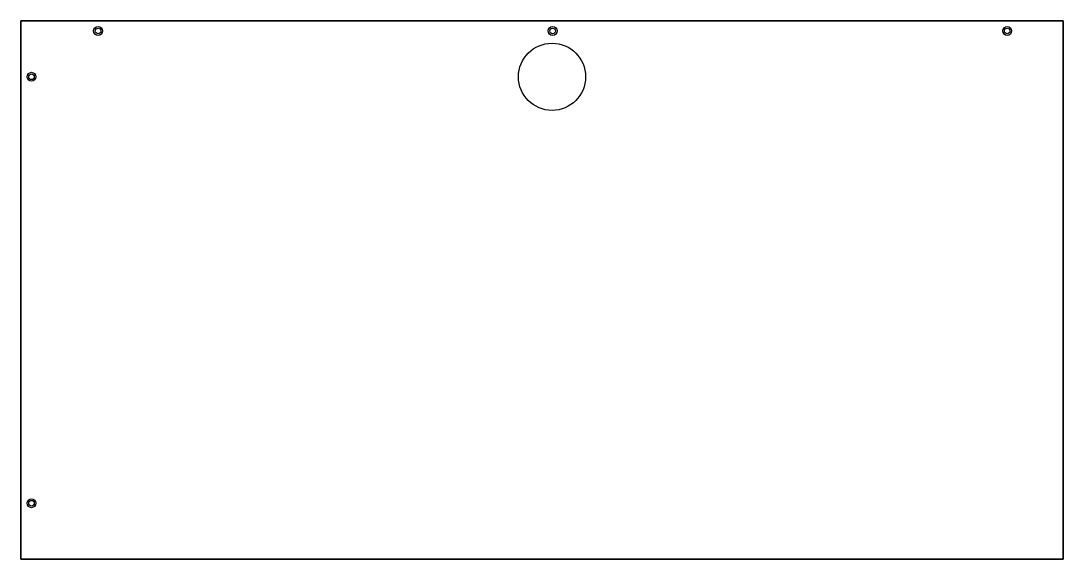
# Model space of a CAD drawing. Extents: x 0 to 931, y 0 to 481.
import ezdxf

# ---------------------------------------------------------------- set-up
doc = ezdxf.new("R2010")
doc.units = 0

msp = doc.modelspace()

# ---------------------------------------------------------------- linework, layer by layer
at = {"layer": 'CONTORNO'}
msp.add_lwpolyline([(931, 0), (0, 0), (0, 481), (931, 481)], close=True, dxfattribs=at)
at = {"layer": 'CONTORNO_INTERIOR'}
msp.add_circle((474.5, 431, -19), 30, dxfattribs=at)
at = {"layer": 'PANEL'}
msp.add_lwpolyline([(0, 0), (931, 0), (931, 481), (0, 481)], close=True, dxfattribs=at)
at = {"layer": 'VDRILL'}
for centre, radius in [((69, 472, -2), 4), ((475, 472, -2), 4), ((881, 472, -2), 4), ((69, 472, -19), 2.5), ((475, 472, -19), 2.5), ((881, 472, -19), 2.5), ((9.5, 431, -2), 4), ((9.5, 431, -19), 2.5), ((9.5, 50, -2), 4), ((9.5, 50, -19), 2.5)]:
    msp.add_circle(centre, radius, dxfattribs=at)

doc.saveas('drawing.dxf')
